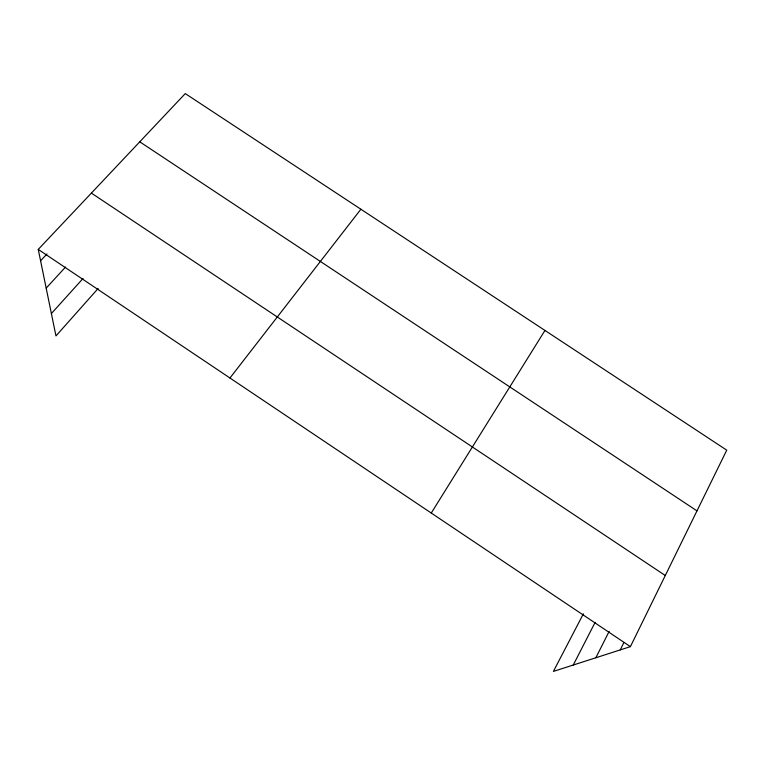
<?xml version="1.0" encoding="UTF-8"?>
<svg xmlns="http://www.w3.org/2000/svg" width="765" height="765" viewBox="0 0 765 765"><rect width="100%" height="100%" fill="white"/><g stroke="black" fill="none" stroke-linecap="round" stroke-linejoin="round"><path stroke-width="1.15" d="M583.389 613.788L553.401 671.412L630.408 646.635L726.75 450.164L185.273 93.588L38.25 249.409L55.969 335.921L98.159 288.462M620.243 649.906L623.848 642.61M595.859 657.757L609.15 631.364M573.253 665.024L595.094 622.423M431.259 513.038L544.957 330.451M229.959 378.006L360.879 209.228M51.389 313.545L83.05 278.47M46.187 288.128L65.551 267.042M40.583 260.789L46.99 253.942M139.756 141.821L696.982 510.877M91.379 193.096L665.282 575.51M38.25 249.409L630.408 646.635"/></g></svg>
